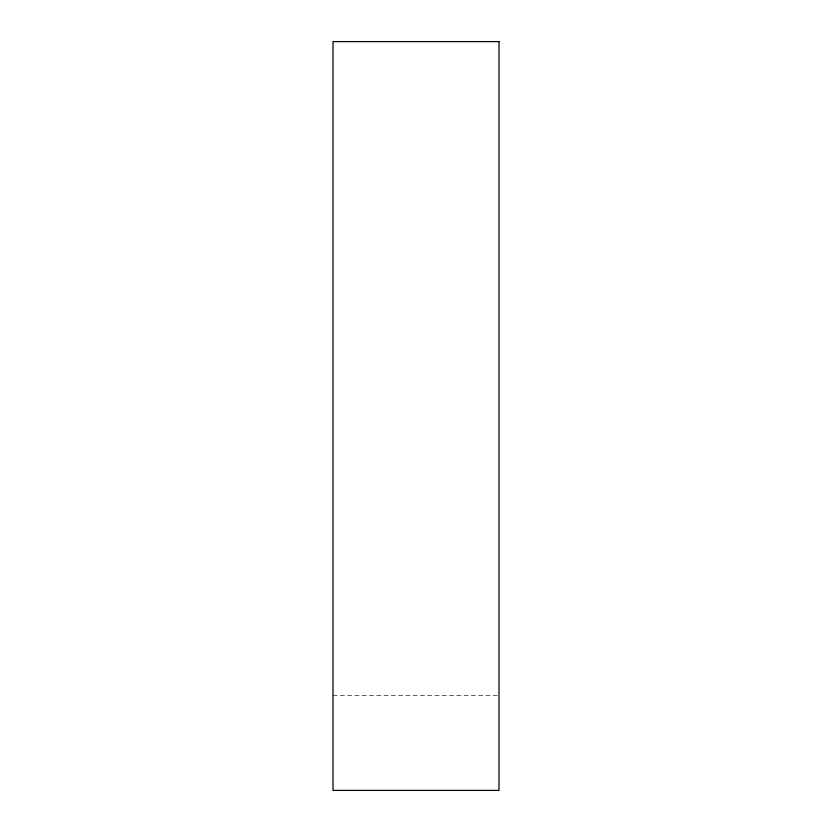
<?xml version="1.0" encoding="UTF-8"?>
<svg xmlns="http://www.w3.org/2000/svg" width="832" height="832" viewBox="0 0 832 832"><rect width="100%" height="100%" fill="white"/><g stroke="black" fill="none" stroke-linecap="round" stroke-linejoin="round"><path stroke-width="0.62" stroke-dasharray="4.16 3.12" d="M332.998 695.542L497.702 695.542"/><path stroke-width="1.25" d="M499.002 41.6L332.998 41.6L332.998 790.4L499.002 790.4L499.002 41.6"/></g></svg>
